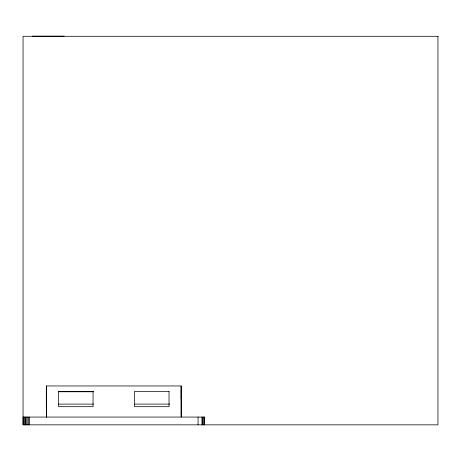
<?xml version="1.0" encoding="UTF-8"?>
<svg xmlns="http://www.w3.org/2000/svg" width="461" height="461" viewBox="0 0 461 461"><rect width="100%" height="100%" fill="white"/><g stroke="black" fill="none" stroke-linecap="round" stroke-linejoin="round"><path stroke-width="0.69" d="M46.359 413.177A38.447 0.3 89.5 0 1 46.382 385.955L46.382 417.067L46.382 385.955L181.213 385.955L181.213 417.067L181.185 413.177A38.447 0.3 89.5 0 1 181.213 385.955L181.213 398.915M181.185 413.177L181.213 411.88M32.379 36.154L64.137 36.154M58.593 391.769L93.646 391.769M58.587 404.101L93.606 404.101M134.704 404.101L169.729 404.101M23.05 417.067L204.546 417.067L204.546 424.846M204.482 417.067L204.482 424.846M203.589 417.067L203.589 424.846M202.604 417.067L202.604 424.846M201.953 417.067L201.953 424.846M198.063 417.067L198.063 424.846M29.533 417.067L29.533 424.846M28.346 417.067L28.346 424.846M27.182 417.067L27.182 424.846M26.058 417.067L26.058 424.846M25.643 417.067L25.643 424.846M24.992 417.067L24.992 424.846M24.007 417.067L24.007 424.846M23.113 417.067L23.113 424.846M437.95 36.286L23.05 36.286L23.05 424.846L437.95 424.846L437.95 36.286M93.053 391.395L58.57 391.395L58.57 406.694L93.053 406.694L93.053 391.395M169.026 391.395L134.543 391.395L134.543 406.694L169.026 406.694L169.026 391.395"/></g></svg>
